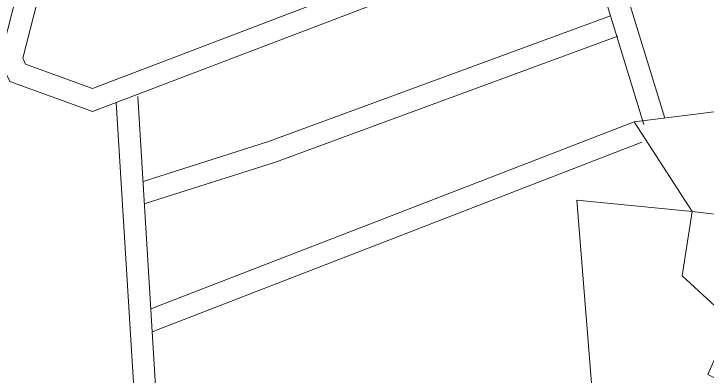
# Model space of a CAD drawing. Header units: millimetres. Extents: x 605783 to 623458, y 1302882 to 1324924.
# Drawn here: x 620231.3 to 620592.6, y 1321428.5 to 1321617.1 of the extents above; entities that cross this region are included whole.
import ezdxf

# ---------------------------------------------------------------- set-up
doc = ezdxf.new("R2010")
doc.units = ezdxf.units.MM
doc.layers.add('4', color=7, linetype='Continuous')
doc.layers.add('CVL_CUADCON_LIN', color=8, linetype='Continuous')

msp = doc.modelspace()

# ---------------------------------------------------------------- linework, layer by layer
at = {"layer": '4', "color": 1, "lineweight": 5}
for points in [[(620584.81428, 1321514.19548), (620554.53128, 1321560.87048), (620629.54028, 1321570.33548)], [(620534.67728, 1321396.72848), (620524.79928, 1321520.12848), (620584.81428, 1321514.19548)], [(620584.81428, 1321514.19548), (620579.63028, 1321480.84448), (620605.31628, 1321457.24448), (620592.95428, 1321429.40448), (620619.27228, 1321416.48448)], [(620584.81428, 1321514.19548), (620616.60928, 1321510.48648), (620614.26928, 1321493.94048), (620649.13928, 1321487.97948)]]:
    msp.add_lwpolyline(points, dxfattribs=at)
at = {"layer": 'CVL_CUADCON_LIN', "color": 1, "lineweight": 5, "ltscale": 0.5, "flags": 128}
for points in [[(620525.616, 1321662.75928), (620272.36234, 1321566.23201), (620229.24057, 1321581.90609), (620223.89441, 1321592.95036), (620251.63548, 1321701.23037), (620264.58516, 1321772.26359), (620277.7085, 1321813.81338), (620297.48821, 1321848.05799), (620314.0897, 1321853.70669), (620514.11084, 1321867.7166)], [(620521.68983, 1321673.42068), (620272.26831, 1321578.35402), (620237.4565, 1321591.00757), (620235.93139, 1321594.15819), (620262.74006, 1321698.79884), (620275.63345, 1321769.52324), (620288.16743, 1321809.20706), (620305.19005, 1321838.67832), (620316.35379, 1321842.47681), (620499.94324, 1321855.33581)], [(620536.23234, 1321666.80569), (620550.37809, 1321628.39328), (620570.51621, 1321562.88753)], [(620525.616, 1321662.75928), (620539.61018, 1321624.75844), (620559.65715, 1321559.54919)], [(620542.25363, 1321616.15977), (620363.9731, 1321550.69249), (620298.6511, 1321529.93682)], [(620546.16973, 1321605.49545), (620367.65309, 1321539.94146), (620299.30776, 1321518.22514)], [(620295.86633, 1321574.14379), (620305.85019, 1321411.91949)], [(620284.68215, 1321570.92768), (620294.51102, 1321411.22164)], [(620554.53128, 1321560.87048), (620302.80279, 1321463.57506)], [(620558.62699, 1321550.27383), (620303.40635, 1321451.62867)]]:
    msp.add_lwpolyline(points, dxfattribs=at)

doc.saveas('drawing.dxf')
